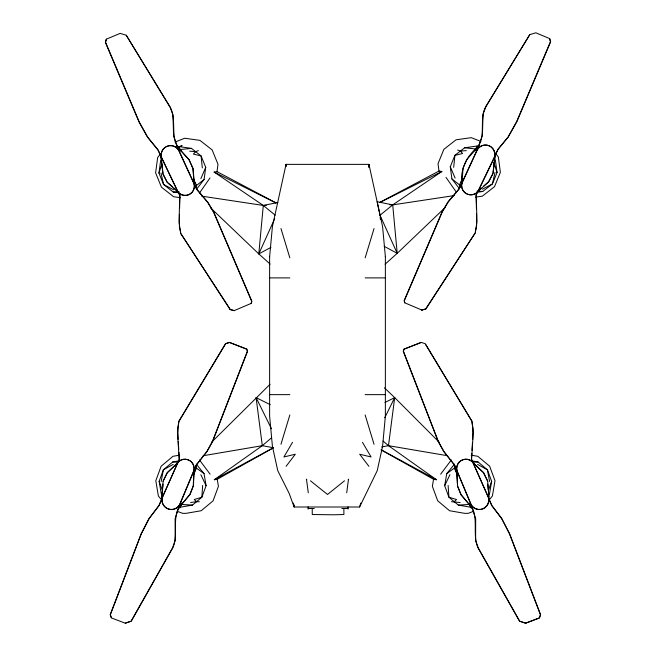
<?xml version="1.0" encoding="UTF-8"?>
<svg xmlns="http://www.w3.org/2000/svg" width="656" height="656" viewBox="0 0 656 656"><rect width="100%" height="100%" fill="white"/><g stroke="black" fill="none" stroke-linecap="round" stroke-linejoin="round"><path stroke-width="0.98" d="M455.838 468.794L454.116 464.661L443.735 451.5L438.134 441.39L403.243 351.255L403.957 349.131L421.25 342.416L425.301 343.719L472 421.349L473.296 432.452L471.598 459.29L491.885 505.538L501.807 518.584L509.655 533.836L540.593 614.697L539.527 617.886L525.661 623.2L519.511 621.175L478.019 547.834C471.959 534.156 479.142 518.166 470.696 504.907M525.661 623.2L519.691 621.175L478.199 547.834L475.616 540.429L475.682 518.765L470.983 504.595L454.296 464.661L443.915 451.5L438.315 441.39L403.424 351.255L404.137 349.131L421.25 342.416M230.092 309.501L234.184 310.624L230.092 309.501L180.703 233.388L179.022 222.343L179.777 195.488L157.883 149.921L147.51 137.194L139.129 122.196L105.386 42.378L106.338 39.163L120.187 33.374L126.231 35.219L170.265 107.207C176.874 120.335 170.068 136.243 178.686 148.961M179.424 225.344L179.424 214.323M179.588 208.354L179.949 195.422L178.325 192.036L173.971 188.149M461.685 182.983C460.323 168.444 467.129 155.743 478.117 146.616C485.998 134.341 479.069 119.113 485.735 106.633L529.769 34.645L535.813 32.8L549.662 38.589L550.614 41.804L516.871 121.622L508.49 136.62L498.117 149.347L476.223 194.914L476.978 221.769L475.297 232.814L425.908 308.927L421.816 310.05L425.908 308.927M460.807 184.894L458.938 188.961L448.105 201.794L442.152 211.724L404.129 300.678L404.768 302.818L404.309 300.743L442.333 211.79L448.286 201.859L459.118 189.026L477.191 149.658L482.39 135.644L483.078 114.013L485.916 106.698L529.769 34.645M179.728 505.809C171.552 518.814 178.916 534.484 172.766 547.834L131.274 621.175L125.304 623.2L111.258 617.886L110.2 614.697L141.13 533.836L148.978 518.584L158.9 505.538L179.186 459.29L177.497 432.452L178.785 421.349L225.492 343.719L229.534 342.416L246.836 349.131L247.542 351.255L212.651 441.39L207.05 451.5L196.669 464.661L194.947 468.794M178.112 439.405L177.833 428.352L178.965 421.349L225.139 344.597M181.663 503.816L180.105 507.596L178.809 507.596L189.846 494.501L193.249 485.817L193.955 470.729A9.348 9.282 -90 0 0 177.678 462.726L167.132 472.771L163.106 481.184L161.679 499.618L159.08 505.538L149.158 518.584L141.311 533.836L110.372 614.697L111.176 617.091M178.99 507.596L190.027 494.501L193.422 485.817L194.135 470.729M488.597 497.625L488.417 497.625A9.52 9.455 -90 0 1 470.983 504.595L471.164 504.595A9.52 9.455 -90 0 0 488.597 497.625L471.418 459.29L471.795 453.329M471.984 450.344L472.484 442.39M472.673 439.405L472.951 428.352L471.984 422.349M202.671 485.399L201.859 497.24L192.47 505.095L180.441 507.162M476.576 224.77L476.576 213.749M474.895 150.872L477.002 146.206L478.298 146.69L466.801 159.433L463.103 168.01L461.865 183.049A9.348 9.274 -69.7 0 0 477.855 191.527L488.745 181.81L493.058 173.537L495.141 155.111L497.945 149.281L508.49 136.62M161.843 497.674L162.352 491.852M162.524 489.917L163.032 484.095M270.157 264.089L258.792 253.905L263.294 205.451L214.11 172.061L216.988 171.626L275.946 202.852M269.624 256.676L272.412 226.566L286.041 164.369L368.951 164.369L382.587 226.566L385.367 256.676M453.681 167.346L454.911 155.349L464.563 147.797L476.658 146.091M493 172.503L495.141 155.111M381.152 449.942L433.624 479.315L436.494 479.749L388.491 445.678L394.691 397.618L384.416 387.811M346.712 492.771L348.451 479.561M178.293 192.757L173.25 192.052L163.59 184.492L158.957 173.102L160.589 160.941L161.827 159.334M196.636 189.149L204.098 179.473L205.73 167.313L201.089 155.931L191.437 148.371L179.342 146.665L182.106 145.64L178.342 147.174M216.964 171.946L217.989 164.279L212.15 149.921L199.965 140.384L184.713 138.236L175.086 142.032M433.657 478.642L432.361 486.285L437.708 500.823L449.549 510.729L464.719 513.345L468.13 513.345L473.542 511.327M470.344 507.162L458.314 505.095L448.925 497.24L444.694 485.711L446.752 473.591L454.542 464.136M488.285 495.018L489.581 493.443L491.639 481.324L487.408 469.794L478.019 461.947L472 460.906M161.187 481.529L163.377 469.794L172.766 461.947L179.785 460.733M475.313 231.757L476.674 225.853M495.009 172.462L492.41 183.918L482.75 191.478L477.707 192.183M163 173.077L160.859 155.685L158.055 149.855L147.682 137.129L139.31 122.131L105.567 42.312L106.338 39.163M126.231 35.219L170.084 107.272L172.922 114.587L173.61 136.218L178.809 150.232L196.882 189.609L207.714 202.433L213.667 212.364L251.691 301.317L251.232 303.392L251.871 301.252L213.848 212.298L207.895 202.368L197.062 189.535L195.193 185.468M280.965 444.284L289.845 414.969M365.154 257.865L374.035 228.55M269.624 256.373L269.624 416.166L272.412 446.277L277.759 470.655L289.157 493.378L294.126 507.006L359.578 507.006L360.759 503.111M158.957 173.102L161.852 164.098M125.304 623.2L131.102 621.175L172.585 547.834L175.177 540.429L175.103 518.765L179.801 504.595L196.497 464.661L206.87 451.5L212.47 441.39L247.361 351.255L246.656 349.131L229.354 342.416M539.609 617.091L540.413 614.697L509.482 533.836L501.635 518.584L491.705 505.538L489.114 499.618L487.679 481.184L483.652 472.771L473.107 462.726A9.348 9.282 -90 0 0 456.83 470.729L457.544 485.817L460.938 494.501L471.984 507.596L470.68 507.596L469.122 503.816M488.425 490.417L491.639 481.324M162.499 495.018L161.204 493.443L159.146 481.324L163.377 469.794L173.225 464.399M196.242 464.136L204.041 473.591L206.099 485.711L201.859 497.24L194.225 499.519L196.538 501.692L199.334 501.709M459.364 188.575L451.902 178.899L450.27 166.739L454.911 155.349L462.611 153.504L460.381 151.069L457.609 150.027M494.173 158.76L495.411 160.367L497.043 172.528L492.41 183.918L482.373 189.207M179.728 507.596L181.573 503.111M193.922 473.058L194.881 470.729M193.709 474.509L196.07 468.794A9.66 9.594 -90 0 0 195.619 465.842M163.106 481.184L167.313 472.771L177.858 462.726L162.188 497.625A9.52 9.455 -90 0 0 179.621 504.595L193.782 470.729L195.258 470.729M508.81 135.669L516.69 121.557L550.433 41.738L549.662 38.589M200.875 178.67L205.73 167.313M177.186 464.259L179.367 459.29L178.924 452.328M210.953 208.198L258.792 253.905L274.716 218.612M460.036 187.436A9.66 9.586 -69.7 0 1 459.692 184.475L462.259 178.842M460.947 182.712L461.988 180.416M476.182 149.002L477.379 146.345M460.569 182.573L462.037 183.114L477.371 149.724A9.52 9.446 -69.7 0 1 494.55 157.21L478.027 191.593L476.937 191.191M359.578 507.006L377.241 470.655L382.587 446.277L385.367 416.166L385.367 256.373M444.694 485.711L449.934 474.698M476.436 208.772L476.051 194.848L477.675 191.462L481.307 188.223M384.752 417.774L394.691 397.618L439.315 442.341M483.48 186.279L488.564 181.745L492.886 173.471M292.535 442.3L283.909 456.986L295.323 454.214L286.082 466.342M198.391 150.609L195.619 151.643L189.691 151.183M426.285 308L475.297 232.814M451.459 501.709L460.151 502.529M199.465 193.028L210.01 177.932M440.652 474.198L451.336 459.938M160.613 153.684L157.67 157.506L155.611 172.84L161.458 187.198L173.635 196.734L180.31 197.677M489.327 499.765L492.394 496.034L494.993 480.75L489.655 466.211L477.806 456.305L471.172 455.166M195.619 151.643L193.389 154.078L201.089 155.931L202.319 167.92M348.229 479.634L348.672 479.151M211.47 442.341L270.042 384.309M385.088 264.196L397.208 253.331L445.047 207.624M454.247 501.692L456.56 499.519L448.925 497.24L448.114 485.399M273.191 447.95L217.169 479.315L214.291 479.749L262.302 445.678L271.535 437.806M488.007 494.739L489.581 493.443M384.17 246.328L397.208 253.331L380.029 215.25L392.706 204.877L441.89 171.487L439.012 171.052L380.054 202.269M344.515 480.799L327.5 494.468L310.477 480.799M195.791 186.025L204.098 179.473M446.752 473.591L455.272 467.457M214.291 479.749L273.175 447.868M258.792 253.905L270.961 247.369M380.111 202.351L441.89 171.487M384.949 402.472L394.691 397.618M234.003 310.69L251.232 303.392M525.481 623.2L539.527 617.886M181.105 151.446L178.998 146.78L177.702 147.264L189.199 160.007L192.897 168.584L194.135 183.623A9.348 9.274 69.7 0 1 178.145 192.101L167.255 182.393L162.942 174.111L160.859 155.685M161.45 157.784A9.52 9.446 69.7 0 1 178.629 150.298L178.809 150.232A9.52 9.446 69.7 0 0 161.63 157.719L177.973 192.175L179.063 191.765M189.199 160.007L193.077 168.518L194.315 183.557M167.255 182.393L163.114 174.045M177.973 192.175A9.348 9.274 69.7 0 0 193.963 183.688L195.431 183.147L196.308 185.049A9.66 9.586 69.7 0 1 195.964 188.01M195.012 185.533L196.308 185.049M179.326 226.427L180.687 232.331M180.703 233.388L230.272 309.435M229.534 342.416L225.492 343.719M277.882 202.507L263.294 205.451L201.745 196.152M381.636 446.957L388.491 445.678L447.687 455.748M179.613 455.166L172.979 456.305L161.138 466.211L155.8 480.75L158.391 496.034L161.466 499.765M203.098 455.748L262.302 445.678L273.068 447.687M454.255 195.578L392.706 204.877L389.664 204.738M475.69 197.103L482.365 196.16L494.542 186.624L500.389 172.266L498.33 156.932L495.387 153.11M190.634 502.529L196.538 501.692M179.957 149.576L191.437 148.371M460.381 151.069L466.309 150.609M173.25 192.052L178.276 191.7M458.314 505.095L469.819 504.415M472.976 462.226L478.019 461.947M266.336 205.312L263.294 205.451L275.184 215.176M269.624 277.898L289.845 277.898M365.154 277.898L385.367 277.898M269.624 394.641L289.845 394.641M365.154 394.641L385.367 394.641M472 421.349L425.646 344.597M194.766 468.794L196.07 468.794M455.166 465.842A9.66 9.594 -90 0 0 454.723 468.794L456.018 468.794M454.723 468.794L455.526 470.729L457.011 470.729A9.348 9.282 -90 0 1 473.288 462.726M473.632 463.398L483.652 472.771M487.679 481.184L483.472 472.771M456.65 470.729L457.544 485.817M457.363 485.817L460.938 494.501M179.621 504.595L179.801 504.595A9.52 9.455 -90 0 1 162.188 498.503M308.14 508.498L314.273 508.498M341.866 508.498L347.992 508.498M172.766 461.947L177.809 462.226M180.966 504.415L192.47 505.095M477.724 191.126L482.75 191.478M464.563 147.797L476.994 149.101M477.371 149.724L477.191 149.658A9.52 9.446 -69.7 0 1 494.37 157.145L494.55 157.21M459.692 184.475L460.988 184.959M177.243 511.327L182.655 513.345L186.074 513.345L201.244 510.729L213.085 500.823L218.423 486.285L217.128 478.642M480.914 141.458L471.287 137.662L456.035 139.81L443.85 149.347L438.011 163.705L439.036 171.372M404.768 302.818L421.997 310.116M214.11 172.061L275.889 202.925M262.302 445.678L256.102 397.618L270.264 404.686M173.627 189.781L163.59 184.492L160.991 173.036M381.185 449.795L436.494 479.749M477.56 464.399L487.408 469.794L489.597 481.529M195.521 467.457L204.041 473.591M451.902 178.899L460.209 185.451M383.104 441.086L388.491 445.678M168.157 182.967L172.52 186.853M306.319 479.151L306.77 479.634M177.883 147.198L189.371 159.941M460.766 494.501L471.803 507.596M368.918 466.342L359.668 454.214L371.083 456.986L362.456 442.3M199.449 459.938L210.133 474.198M445.99 177.358L456.535 192.454M256.102 397.618L271.453 428.77M200.859 474.698L206.099 485.711M178.629 150.298L193.963 183.688M193.741 179.416L195.431 183.147M178.621 146.919L179.818 149.576M194.012 180.99L195.053 183.286M450.27 166.739L455.125 178.096M457.011 470.729L471.164 504.595M455.912 470.729L456.863 473.058M469.589 504.013L471.057 507.596M455.526 470.729L457.084 474.509M159.146 481.324L162.36 490.417M493.853 162.622L497.043 172.528M365.154 414.969L374.035 444.284M280.965 228.55L289.845 257.865M380.029 215.25L377.143 201.736L392.706 204.877L397.208 253.331M293.314 503.111L294.126 507.006L294.126 504.964M306.541 479.561L308.279 492.771M487.752 484.095L488.261 489.917M488.433 491.852L488.859 496.707M380.185 217.259L380.349 219.268M178.235 441.398L178.744 449.352M369.098 167.428L368.951 164.369L369.025 167.411M347.992 506.867L347.992 509.163M343.883 508.531L343.883 514.517L334.027 514.796L312.248 514.517L312.248 508.531M308.14 506.867L308.14 509.163M177.497 462.726A9.348 9.282 -90 0 1 193.782 470.729M180.105 507.596A13.243 13.145 -90 0 1 178.424 508.146M176.415 146.124A13.243 13.136 69.7 0 1 178.998 146.78M472.369 508.146A13.243 13.145 -90 0 1 470.68 507.596M478.027 191.593A9.348 9.274 -69.7 0 1 462.037 183.114M477.002 146.206A13.243 13.136 -69.7 0 1 479.585 145.55M286.041 164.369L285.991 166.394L286.041 164.369"/></g></svg>
